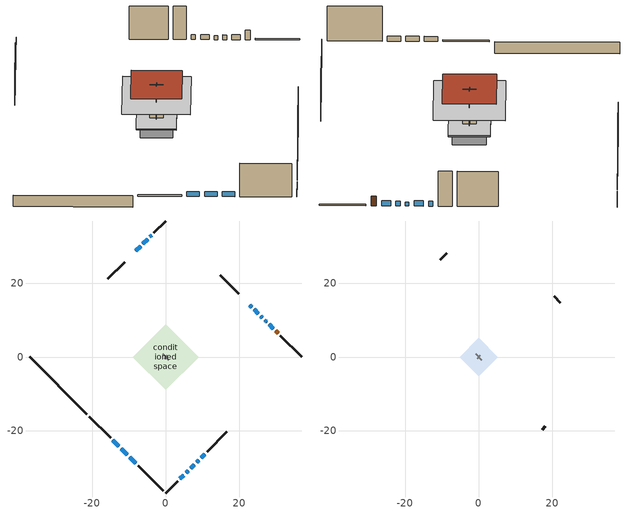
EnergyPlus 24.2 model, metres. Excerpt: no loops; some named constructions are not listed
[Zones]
conditioned space
 floor to garage (Floor1 construction): -5.17,0 0,5.17 5.17,0 0,-5.17 z0.3
 floor adiabatic (AdiabaticFloorConstruction): -8.94,0 0,8.94 8.94,0 0,-8.94 z5.18
 floor foundation (Slab2 construction): -4.21,0 0,4.21 4.21,0 0,-4.21 z-2.13
 wall outside (RimJoist1 construction): -20.77,-16.17 -14.99,-21.95 z0.3:0.61
 wall outside (RimJoist2 construction): 0,36.94 -3.21,33.73 z0.3:0.61
 wall outside (RimJoist3 construction): 36.94,0 31.17,5.78 z0.3:0.61
 wall outside (RimJoist4 construction): 0,-36.94 3.21,-33.73 z0.3:0.61
 wall outside (AdiabaticWallConstruction 1): 30.51,6.43 29.86,7.08 z0.3:2.34
 wall outside (AdiabaticWallConstruction): -14.33,-22.61 -12.7,-24.24 / 27.44,9.51 26.9,10.04 / -12.04,-24.9 -10.41,-26.53 / -9.76,-27.19 -8.12,-28.82 / 23.38,13.56 22.85,14.09 z0.3:1.31; 29.21,7.74 28.09,8.85 / 25.15,11.79 24.04,12.9 z0.3:1.37; 3.87,-33.07 4.87,-32.07 / 6.73,-30.22 7.73,-29.22 / 9.58,-27.36 10.58,-26.36 z0.3:1.22; 5.52,-31.42 6.07,-30.87 / 8.38,-28.56 8.93,-28.01 z0.3:1.34; -3.87,33.07 -4.3,32.64 z0.3:1.1; -4.96,31.99 -6.2,30.74 / -6.86,30.09 -8.1,28.84 z0.3:1.49; 26.25,10.69 25.81,11.13 z0.3:1.13
 wall outside (Wall3 construction): -7.46,-29.48 -0.66,-36.28 z0.3:7.62
 wall outside (Wall4 construction): -11.14,25.8 -15.71,21.24 z0.3:7.62
 wall outside (Wall7 construction): 19.81,17.13 14.76,22.19 z0.3:7.62
 wall outside (Wall8 construction): 11.24,-25.7 16.59,-20.35 z0.3:7.62
 wall foundation (FoundationWall1 construction): -36.94,0 -21.42,-15.52 z-2.13:0.3
 wall to garage (Wall5 construction): 0.86,-0.86 -0.86,0.86 z0.3:7.62
 wall to garage (Wall6 construction): 0.43,0.43 -0.43,-0.43 z0.3:7.62
 window (WindowConstruction): -14.33,-22.61 -12.7,-24.24 z0.3:1.31
 window (WindowConstruction 9): 29.21,7.74 28.09,8.85 z0.3:1.37
 window (WindowConstruction 10): 27.43,9.51 26.91,10.04 z0.3:1.31
 window (WindowConstruction 11): 3.87,-33.07 4.87,-32.07 z0.3:1.22
 window (WindowConstruction 12): 5.52,-31.42 6.07,-30.87 z0.3:1.34
 window (WindowConstruction 13): 6.73,-30.22 7.72,-29.22 z0.3:1.22
 window (WindowConstruction 14): 8.38,-28.56 8.93,-28.02 z0.3:1.34
 window (WindowConstruction 15): 9.58,-27.36 10.58,-26.36 z0.3:1.22
 window (WindowConstruction 1): -12.04,-24.9 -10.41,-26.53 z0.3:1.31
 window (WindowConstruction 2): -9.75,-27.19 -8.12,-28.82 z0.3:1.31
 window (WindowConstruction 3): -3.87,33.07 -4.3,32.64 z0.3:1.1
 window (WindowConstruction 4): -4.96,31.99 -6.2,30.74 z0.3:1.49
 window (WindowConstruction 5): -6.86,30.09 -8.1,28.84 z0.3:1.49
 window (WindowConstruction 6): 26.25,10.69 25.81,11.13 z0.3:1.13
 window (WindowConstruction 7): 25.15,11.79 24.04,12.9 z0.3:1.37
 window (WindowConstruction 8): 23.38,13.56 22.85,14.09 z0.3:1.31
 door (Door): 30.51,6.43 29.86,7.08 z0.3:2.34
 ceiling adiabatic (AdiabaticFloorConstruction): 0,-8.94 8.94,0 0,8.94 -8.94,0 z5.18
 roof outside (Roof1 construction): 0,6.67 -6.67,0 0,-6.67 6.67,0 z7.62
garage
 floor foundation (Slab1 construction): -5.17,0 0,5.17 5.17,0 0,-5.17 z0
 wall outside (Wall1 construction): -8.76,28.18 -10.48,26.46 z0.3:7.62
 wall outside (Wall2 construction): 22.19,14.75 20.47,16.47 z0.3:7.62
 wall outside (Wall9 construction): 17.25,-19.69 18.11,-18.83 z0.3:7.62
[Material] Roughness=Rough; Thermal Absorptance=0.9
Name | Thickness {m} | Conductivity {W/m-K} | Density {kg/m3} | Specific Heat {J/kg-K} | Solar Absorptance | Visible Absorptance
floor covering | 0.0127 | 0.0433444 | 54.468 | 1339.84 | 0.6 | 0.6
floor stud and cavity | 0.1397 | 0.923637 | 92.3553 | 1139.71 | 0.7 | 0.7
gypsum board | 0.0127 | 0.160291 | 801 | 837.4 | 0.6 | 0.6
osb sheathing 0.5 in. 1; osb sheathing 0.5 in. 2 | 0.0127 | 0.115458 | 512.64 | 1214.23 | 0.7 | 0.7
osb sheathing 0.75 in. | 0.01905 | 0.115458 | 512.64 | 1214.23 | 0.7 | 0.7
wall stud and cavity 2 | 0.1397 | 0.335416 | 139.0536 | 1170.24 | 0.7 | 0.7
[Construction]
Floor1 construction Reversed: floor covering, osb sheathing 0.75 in., floor stud and cavity
Wall5 construction Reversed: gypsum board, wall stud and cavity 2, osb sheathing 0.5 in. 1
Wall6 construction Reversed: gypsum board, wall stud and cavity 2, osb sheathing 0.5 in. 2
[EnergyManagementSystem:Program]
unmet_hours_program: Set htg_unmet_hours = 0; Set clg_unmet_hours = 0; Set unit_htg_unmet_hours = 0; If ((DayOfYear >= 1) && (DayOfYear <= 365)); Set unit_htg_unmet_hours = unit_htg_unmet_hours + conditioned_space_htg_unmet_s; If unit_htg_unmet_hours > htg_unmet_hours; Set htg_unmet_hours = unit_htg_unmet_hours; EndIf; EndIf
water_heater_Control: Set water_heater_HPWHSchedOverride = water_heater_T_set; If (water_heater_amb_temp<5.56) || (water_heater_amb_temp>48.89); Set water_heater_UESchedOverride = water_heater_T_set; Set water_heater_LESchedOverride = water_heater_T_set; Else; Set water_heater_UESchedOverride = water_heater_T_set - 9.0; Set water_heater_LESchedOverride = 0; EndIf
water_heater_hpwh_EC_adj: If WarmupFlag == 0; Set dhw_e_cons = water_heater_tank_energy + water_heater_tank_on_cycle_parasitic + water_heater_tank_off_cycle_parasitic + water_heater_coil_energy + water_heater_fan_energy; Set water_heater_hpwh_ec_adj_act = 0.0 * dhw_e_cons / 1; EndIf
water_heater_InletAir: Set water_heater_Tamb_act = water_heater_amb_temp; Set water_heater_RHamb_act = 0; Set water_heater_RHamb_act = water_heater_RHamb_act + (water_heater_amb_rh / 100) / 1; Set water_heater_sens_act = (0 - water_heater_sens_cool - (water_heater_tl + water_heater_fan_pwr)) / 1; Set water_heater_lat_act = (0 - water_heater_lat_cool) / 1
[EnergyManagementSystem:ProgramCallingManager]
component_loads_program_calling_manager: EndOfZoneTimestepAfterZoneReporting; component_loads_program
fridge_schedule_program_calling_manager: BeginZoneTimestepAfterInitHeatBalance; fridge_schedule_program
furnace_supply_fan_disaggregate_program_calling_manager: EndOfSystemTimestepBeforeHVACReporting; furnace_supply_fan_disaggregate_program
infil_program_calling_manager: BeginZoneTimestepAfterInitHeatBalance; infil_program
natural_vent_program_calling_manager: BeginZoneTimestepAfterInitHeatBalance; natural_vent_program
total_airflows_program_calling_manager: EndOfZoneTimestepAfterZoneReporting; total_airflows_program
total_loads_program_calling_manager: EndOfZoneTimestepAfterZoneReporting; total_loads_program
unmet_hours_program_calling_manager: EndOfZoneTimestepBeforeZoneReporting; unmet_hours_program
water_heater_hpwh_EC_adj_ProgramManager: EndOfSystemTimestepBeforeHVACReporting; water_heater_hpwh_EC_adj
water_heater_ProgramManager: InsideHVACSystemIterationLoop; water_heater_Control; water_heater_InletAir
[EnergyManagementSystem:OutputVariable]
Name | EMS Variable | Type of Data in Variable | Update Frequency | EMS Program or Subroutine | Units
furnace supply fan disaggregate htg primary | furnace_supply_fan_primary_htg | Summed | SystemTimestep | furnace_supply_fan_disaggregate_program | J
loads_htg_tot_peakload_outvar; loads_htg_tot_annual_outvar; loads_htg_tot_timeseries_outvar | loads_htg_tot | Summed | ZoneTimestep | total_loads_program | J
loads_clg_tot_peakload_outvar; loads_clg_tot_annual_outvar; loads_clg_tot_timeseries_outvar | loads_clg_tot | Summed | ZoneTimestep | total_loads_program | J
htg_unmet_hours_annual_outvar; htg_unmet_hours_timeseries_outvar | htg_unmet_hours | Summed | ZoneTimestep | unmet_hours_program | hr
clg_unmet_hours_annual_outvar; clg_unmet_hours_timeseries_outvar | clg_unmet_hours | Summed | ZoneTimestep | unmet_hours_program | hr
loads_htg_roofs_annual_outvar; loads_htg_roofs_timeseries_outvar | loads_htg_roofs | Summed | ZoneTimestep | component_loads_program | J
loads_htg_ceilings_annual_outvar; loads_htg_ceilings_timeseries_outvar | loads_htg_ceilings | Summed | ZoneTimestep | component_loads_program | J
loads_htg_walls_annual_outvar; loads_htg_walls_timeseries_outvar | loads_htg_walls | Summed | ZoneTimestep | component_loads_program | J
loads_htg_rim_joists_annual_outvar; loads_htg_rim_joists_timeseries_outvar | loads_htg_rim_joists | Summed | ZoneTimestep | component_loads_program | J
loads_htg_foundation_walls_annual_outvar; loads_htg_foundation_walls_timeseries_outvar | loads_htg_foundation_walls | Summed | ZoneTimestep | component_loads_program | J
loads_htg_doors_annual_outvar; loads_htg_doors_timeseries_outvar | loads_htg_doors | Summed | ZoneTimestep | component_loads_program | J
loads_htg_windows_conduction_annual_outvar; loads_htg_windows_conduction_timeseries_outvar | loads_htg_windows_conduction | Summed | ZoneTimestep | component_loads_program | J
loads_htg_windows_solar_annual_outvar; loads_htg_windows_solar_timeseries_outvar | loads_htg_windows_solar | Summed | ZoneTimestep | component_loads_program | J
loads_htg_skylights_conduction_annual_outvar; loads_htg_skylights_conduction_timeseries_outvar | loads_htg_skylights_conduction | Summed | ZoneTimestep | component_loads_program | J
loads_htg_skylights_solar_annual_outvar; loads_htg_skylights_solar_timeseries_outvar | loads_htg_skylights_solar | Summed | ZoneTimestep | component_loads_program | J
loads_htg_floors_annual_outvar; loads_htg_floors_timeseries_outvar | loads_htg_floors | Summed | ZoneTimestep | component_loads_program | J
loads_htg_slabs_annual_outvar; loads_htg_slabs_timeseries_outvar | loads_htg_slabs | Summed | ZoneTimestep | component_loads_program | J
loads_htg_internal_mass_annual_outvar; loads_htg_internal_mass_timeseries_outvar | loads_htg_internal_mass | Summed | ZoneTimestep | component_loads_program | J
loads_htg_infil_annual_outvar; loads_htg_infil_timeseries_outvar | loads_htg_infil | Summed | ZoneTimestep | component_loads_program | J
loads_htg_natvent_annual_outvar; loads_htg_natvent_timeseries_outvar | loads_htg_natvent | Summed | ZoneTimestep | component_loads_program | J
loads_htg_mechvent_annual_outvar; loads_htg_mechvent_timeseries_outvar | loads_htg_mechvent | Summed | ZoneTimestep | component_loads_program | J
loads_htg_whf_annual_outvar; loads_htg_whf_timeseries_outvar | loads_htg_whf | Summed | ZoneTimestep | component_loads_program | J
loads_htg_ducts_annual_outvar; loads_htg_ducts_timeseries_outvar | loads_htg_ducts | Summed | ZoneTimestep | component_loads_program | J
loads_htg_intgains_annual_outvar; loads_htg_intgains_timeseries_outvar | loads_htg_intgains | Summed | ZoneTimestep | component_loads_program | J
loads_htg_lighting_annual_outvar; loads_htg_lighting_timeseries_outvar | loads_htg_lighting | Summed | ZoneTimestep | component_loads_program | J
loads_clg_roofs_annual_outvar; loads_clg_roofs_timeseries_outvar | loads_clg_roofs | Summed | ZoneTimestep | component_loads_program | J
loads_clg_ceilings_annual_outvar; loads_clg_ceilings_timeseries_outvar | loads_clg_ceilings | Summed | ZoneTimestep | component_loads_program | J
loads_clg_walls_annual_outvar; loads_clg_walls_timeseries_outvar | loads_clg_walls | Summed | ZoneTimestep | component_loads_program | J
loads_clg_rim_joists_annual_outvar; loads_clg_rim_joists_timeseries_outvar | loads_clg_rim_joists | Summed | ZoneTimestep | component_loads_program | J
loads_clg_foundation_walls_annual_outvar; loads_clg_foundation_walls_timeseries_outvar | loads_clg_foundation_walls | Summed | ZoneTimestep | component_loads_program | J
loads_clg_doors_annual_outvar; loads_clg_doors_timeseries_outvar | loads_clg_doors | Summed | ZoneTimestep | component_loads_program | J
loads_clg_windows_conduction_annual_outvar; loads_clg_windows_conduction_timeseries_outvar | loads_clg_windows_conduction | Summed | ZoneTimestep | component_loads_program | J
loads_clg_windows_solar_annual_outvar; loads_clg_windows_solar_timeseries_outvar | loads_clg_windows_solar | Summed | ZoneTimestep | component_loads_program | J
loads_clg_skylights_conduction_annual_outvar; loads_clg_skylights_conduction_timeseries_outvar | loads_clg_skylights_conduction | Summed | ZoneTimestep | component_loads_program | J
loads_clg_skylights_solar_annual_outvar; loads_clg_skylights_solar_timeseries_outvar | loads_clg_skylights_solar | Summed | ZoneTimestep | component_loads_program | J
loads_clg_floors_annual_outvar; loads_clg_floors_timeseries_outvar | loads_clg_floors | Summed | ZoneTimestep | component_loads_program | J
loads_clg_slabs_annual_outvar; loads_clg_slabs_timeseries_outvar | loads_clg_slabs | Summed | ZoneTimestep | component_loads_program | J
loads_clg_internal_mass_annual_outvar; loads_clg_internal_mass_timeseries_outvar | loads_clg_internal_mass | Summed | ZoneTimestep | component_loads_program | J
loads_clg_infil_annual_outvar; loads_clg_infil_timeseries_outvar | loads_clg_infil | Summed | ZoneTimestep | component_loads_program | J
loads_clg_natvent_annual_outvar; loads_clg_natvent_timeseries_outvar | loads_clg_natvent | Summed | ZoneTimestep | component_loads_program | J
loads_clg_mechvent_annual_outvar; loads_clg_mechvent_timeseries_outvar | loads_clg_mechvent | Summed | ZoneTimestep | component_loads_program | J
loads_clg_whf_annual_outvar; loads_clg_whf_timeseries_outvar | loads_clg_whf | Summed | ZoneTimestep | component_loads_program | J
loads_clg_ducts_annual_outvar; loads_clg_ducts_timeseries_outvar | loads_clg_ducts | Summed | ZoneTimestep | component_loads_program | J
loads_clg_intgains_annual_outvar; loads_clg_intgains_timeseries_outvar | loads_clg_intgains | Summed | ZoneTimestep | component_loads_program | J
loads_clg_lighting_annual_outvar; loads_clg_lighting_timeseries_outvar | loads_clg_lighting | Summed | ZoneTimestep | component_loads_program | J
total_infil_flow_rate_timeseries_outvar | total_infil_flow_rate | Averaged | ZoneTimestep | total_airflows_program | m^3/s
total_mechvent_flow_rate_timeseries_outvar | total_mechvent_flow_rate | Averaged | ZoneTimestep | total_airflows_program | m^3/s
total_natvent_flow_rate_timeseries_outvar | total_natvent_flow_rate | Averaged | ZoneTimestep | total_airflows_program | m^3/s
total_whf_flow_rate_timeseries_outvar | total_whf_flow_rate | Averaged | ZoneTimestep | total_airflows_program | m^3/s
[Schedule:Day:Interval]
general water use schedule day: No, 01:00, 0.315068, 03:00, 0.287671, 04:00, 0.342466, 05:00, 0.369863, 06:00, 0.520548, 07:00, 0.60274, 08:00, 0.534247, 10:00, 0.506849, 11:00, 0.465753, 14:00, 0.479452, 15:00, 0.534247, 16:00, 0.589041, 17:00, 0.69863, 18:00, 0.876712, 19:00, 0.890411, 20:00, 0.986301, 21:00, 1, 22:00, 0.863014, 23:00, 0.616438, 24:00, 0.465753
general water use schedule default day; freezer schedule default day; cooling season schedule day; cooling season schedule day 2; cooling season schedule default day; exterior lighting schedule default day; natural vent schedule default day: No, 24:00, 0
freezer schedule day; freezer schedule day 6: No, 01:00, 0.610949, 02:00, 0.595675, 03:00, 0.580401, 04:00, 0.565128, 06:00, 0.549854, 07:00, 0.580401, 08:00, 0.610949, 10:00, 0.626223, 12:00, 0.610949, 15:00, 0.641496, 16:00, 0.626223, 17:00, 0.672044, 18:00, 0.733139, 19:00, 0.763686, 20:00, 0.733139, 21:00, 0.717865, 22:00, 0.702591, 23:00, 0.672044, 24:00, 0.626223
freezer schedule day 1: No, 01:00, 0.609489, 02:00, 0.594252, 03:00, 0.579015, 04:00, 0.563777, 06:00, 0.54854, 07:00, 0.579015, 08:00, 0.609489, 10:00, 0.624726, 12:00, 0.609489, 15:00, 0.639964, 16:00, 0.624726, 17:00, 0.670438, 18:00, 0.731387, 19:00, 0.761861, 20:00, 0.731387, 21:00, 0.71615, 22:00, 0.700912, 23:00, 0.670438, 24:00, 0.624726
freezer schedule day 2: No, 01:00, 0.791241, 02:00, 0.77146, 03:00, 0.751679, 04:00, 0.731898, 06:00, 0.712117, 07:00, 0.751679, 08:00, 0.791241, 10:00, 0.811022, 12:00, 0.791241, 15:00, 0.830803, 16:00, 0.811022, 17:00, 0.870365, 18:00, 0.949489, 19:00, 0.989051, 20:00, 0.949489, 21:00, 0.929708, 22:00, 0.909927, 23:00, 0.870365, 24:00, 0.811022
freezer schedule day 3: No, 01:00, 0.8, 02:00, 0.78, 03:00, 0.76, 04:00, 0.74, 06:00, 0.72, 07:00, 0.76, 08:00, 0.8, 10:00, 0.82, 12:00, 0.8, 15:00, 0.84, 16:00, 0.82, 17:00, 0.88, 18:00, 0.96, 19:00, 1, 20:00, 0.96, 21:00, 0.94, 22:00, 0.92, 23:00, 0.88, 24:00, 0.82
freezer schedule day 4: No, 01:00, 0.679562, 02:00, 0.662573, 03:00, 0.645584, 04:00, 0.628595, 06:00, 0.611606, 07:00, 0.645584, 08:00, 0.679562, 10:00, 0.696551, 12:00, 0.679562, 15:00, 0.71354, 16:00, 0.696551, 17:00, 0.747518, 18:00, 0.815474, 19:00, 0.849453, 20:00, 0.815474, 21:00, 0.798485, 22:00, 0.781496, 23:00, 0.747518, 24:00, 0.696551
freezer schedule day 5: No, 01:00, 0.675182, 02:00, 0.658303, 03:00, 0.641423, 04:00, 0.624544, 06:00, 0.607664, 07:00, 0.641423, 08:00, 0.675182, 10:00, 0.692062, 12:00, 0.675182, 15:00, 0.708942, 16:00, 0.692062, 17:00, 0.742701, 18:00, 0.810219, 19:00, 0.843978, 20:00, 0.810219, 21:00, 0.793339, 22:00, 0.77646, 23:00, 0.742701, 24:00, 0.692062
cooling season schedule day 1; natural vent schedule day: No, 24:00, 1
exterior lighting schedule day: No, 01:00, 0.566667, 03:00, 0.524167, 05:00, 0.495833, 06:00, 0.5525, 07:00, 0.623333, 08:00, 0.580833, 09:00, 0.439167, 10:00, 0.354167, 12:00, 0.34, 13:00, 0.354167, 14:00, 0.396667, 15:00, 0.425, 16:00, 0.495833, 17:00, 0.623333, 18:00, 0.793333, 19:00, 0.906667, 20:00, 0.963333, 21:00, 0.991667, 22:00, 0.920833, 23:00, 0.793333, 24:00, 0.665833
exterior lighting schedule day 1: No, 01:00, 0.528571, 03:00, 0.488929, 05:00, 0.4625, 06:00, 0.515357, 07:00, 0.581429, 08:00, 0.541786, 09:00, 0.409643, 10:00, 0.330357, 12:00, 0.317143, 13:00, 0.330357, 14:00, 0.37, 15:00, 0.396429, 16:00, 0.4625, 17:00, 0.581429, 18:00, 0.74, 19:00, 0.845714, 20:00, 0.898571, 21:00, 0.925, 22:00, 0.858929, 23:00, 0.74, 24:00, 0.621071
exterior lighting schedule day 10: No, 01:00, 0.552381, 03:00, 0.510952, 05:00, 0.483333, 06:00, 0.538571, 07:00, 0.607619, 08:00, 0.56619, 09:00, 0.428095, 10:00, 0.345238, 12:00, 0.331429, 13:00, 0.345238, 14:00, 0.386667, 15:00, 0.414286, 16:00, 0.483333, 17:00, 0.607619, 18:00, 0.773333, 19:00, 0.88381, 20:00, 0.939048, 21:00, 0.966667, 22:00, 0.897619, 23:00, 0.773333, 24:00, 0.649048
exterior lighting schedule day 11: No, 01:00, 0.571429, 03:00, 0.528571, 05:00, 0.5, 06:00, 0.557143, 07:00, 0.628571, 08:00, 0.585714, 09:00, 0.442857, 10:00, 0.357143, 12:00, 0.342857, 13:00, 0.357143, 14:00, 0.4, 15:00, 0.428571, 16:00, 0.5, 17:00, 0.628571, 18:00, 0.8, 19:00, 0.914286, 20:00, 0.971429, 21:00, 1, 22:00, 0.928571, 23:00, 0.8, 24:00, 0.671429
exterior lighting schedule day 2: No, 01:00, 0.485714, 03:00, 0.449286, 05:00, 0.425, 06:00, 0.473571, 07:00, 0.534286, 08:00, 0.497857, 09:00, 0.376429, 10:00, 0.303571, 12:00, 0.291429, 13:00, 0.303571, 14:00, 0.34, 15:00, 0.364286, 16:00, 0.425, 17:00, 0.534286, 18:00, 0.68, 19:00, 0.777143, 20:00, 0.825714, 21:00, 0.85, 22:00, 0.789286, 23:00, 0.68, 24:00, 0.570714
exterior lighting schedule day 3: No, 01:00, 0.442857, 03:00, 0.409643, 05:00, 0.3875, 06:00, 0.431786, 07:00, 0.487143, 08:00, 0.453929, 09:00, 0.343214, 10:00, 0.276786, 12:00, 0.265714, 13:00, 0.276786, 14:00, 0.31, 15:00, 0.332143, 16:00, 0.3875, 17:00, 0.487143, 18:00, 0.62, 19:00, 0.708571, 20:00, 0.752857, 21:00, 0.775, 22:00, 0.719643, 23:00, 0.62, 24:00, 0.520357
exterior lighting schedule day 4: No, 01:00, 0.4, 03:00, 0.37, 05:00, 0.35, 06:00, 0.39, 07:00, 0.44, 08:00, 0.41, 09:00, 0.31, 10:00, 0.25, 12:00, 0.24, 13:00, 0.25, 14:00, 0.28, 15:00, 0.3, 16:00, 0.35, 17:00, 0.44, 18:00, 0.56, 19:00, 0.64, 20:00, 0.68, 21:00, 0.7, 22:00, 0.65, 23:00, 0.56, 24:00, 0.47
exterior lighting schedule day 5: No, 01:00, 0.380952, 03:00, 0.352381, 05:00, 0.333333, 06:00, 0.371429, 07:00, 0.419048, 08:00, 0.390476, 09:00, 0.295238, 10:00, 0.238095, 12:00, 0.228571, 13:00, 0.238095, 14:00, 0.266667, 15:00, 0.285714, 16:00, 0.333333, 17:00, 0.419048, 18:00, 0.533333, 19:00, 0.609524, 20:00, 0.647619, 21:00, 0.666667, 22:00, 0.619048, 23:00, 0.533333, 24:00, 0.447619
exterior lighting schedule day 6: No, 01:00, 0.390476, 03:00, 0.36119, 05:00, 0.341667, 06:00, 0.380714, 07:00, 0.429524, 08:00, 0.400238, 09:00, 0.302619, 10:00, 0.244048, 12:00, 0.234286, 13:00, 0.244048, 14:00, 0.273333, 15:00, 0.292857, 16:00, 0.341667, 17:00, 0.429524, 18:00, 0.546667, 19:00, 0.624762, 20:00, 0.66381, 21:00, 0.683333, 22:00, 0.634524, 23:00, 0.546667, 24:00, 0.45881
exterior lighting schedule day 7: No, 01:00, 0.419048, 03:00, 0.387619, 05:00, 0.366667, 06:00, 0.408571, 07:00, 0.460952, 08:00, 0.429524, 09:00, 0.324762, 10:00, 0.261905, 12:00, 0.251429, 13:00, 0.261905, 14:00, 0.293333, 15:00, 0.314286, 16:00, 0.366667, 17:00, 0.460952, 18:00, 0.586667, 19:00, 0.670476, 20:00, 0.712381, 21:00, 0.733333, 22:00, 0.680952, 23:00, 0.586667, 24:00, 0.492381
exterior lighting schedule day 8: No, 01:00, 0.466667, 03:00, 0.431667, 05:00, 0.408333, 06:00, 0.455, 07:00, 0.513333, 08:00, 0.478333, 09:00, 0.361667, 10:00, 0.291667, 12:00, 0.28, 13:00, 0.291667, 14:00, 0.326667, 15:00, 0.35, 16:00, 0.408333, 17:00, 0.513333, 18:00, 0.653333, 19:00, 0.746667, 20:00, 0.793333, 21:00, 0.816667, 22:00, 0.758333, 23:00, 0.653333, 24:00, 0.548333
exterior lighting schedule day 9: No, 01:00, 0.509524, 03:00, 0.47131, 05:00, 0.445833, 06:00, 0.496786, 07:00, 0.560476, 08:00, 0.522262, 09:00, 0.394881, 10:00, 0.318452, 12:00, 0.305714, 13:00, 0.318452, 14:00, 0.356667, 15:00, 0.382143, 16:00, 0.445833, 17:00, 0.560476, 18:00, 0.713333, 19:00, 0.815238, 20:00, 0.86619, 21:00, 0.891667, 22:00, 0.827976, 23:00, 0.713333, 24:00, 0.59869
[Schedule:Week:Daily]
cooling season schedule Week Rule - Jan1-May26: cooling season schedule day, cooling season schedule day, cooling season schedule day, cooling season schedule day, cooling season schedule day, cooling season schedule day, cooling season schedule day, cooling season schedule default day, cooling season schedule default day, cooling season schedule default day, cooling season schedule default day, cooling season schedule default day
cooling season schedule Week Rule - May27-Jun2: cooling season schedule day, cooling season schedule day, cooling season schedule day, cooling season schedule day, cooling season schedule day, cooling season schedule day 1, cooling season schedule day 1, cooling season schedule default day, cooling season schedule default day, cooling season schedule default day, cooling season schedule default day, cooling season schedule default day
cooling season schedule Week Rule - Jun3-Sep29: cooling season schedule day 1, cooling season schedule day 1, cooling season schedule day 1, cooling season schedule day 1, cooling season schedule day 1, cooling season schedule day 1, cooling season schedule day 1, cooling season schedule default day, cooling season schedule default day, cooling season schedule default day, cooling season schedule default day, cooling season schedule default day
cooling season schedule Week Rule - Sep30-Oct6: cooling season schedule day 1, cooling season schedule day 2, cooling season schedule day 2, cooling season schedule day 2, cooling season schedule day 2, cooling season schedule day 2, cooling season schedule day 2, cooling season schedule default day, cooling season schedule default day, cooling season schedule default day, cooling season schedule default day, cooling season schedule default day
cooling season schedule Week Rule - Oct7-Dec31: cooling season schedule day 2, cooling season schedule day 2, cooling season schedule day 2, cooling season schedule day 2, cooling season schedule day 2, cooling season schedule day 2, cooling season schedule day 2, cooling season schedule default day, cooling season schedule default day, cooling season schedule default day, cooling season schedule default day, cooling season schedule default day
natural vent schedule Week Rule - Jan1-Jan6: natural vent schedule day, natural vent schedule day, natural vent schedule default day, natural vent schedule day, natural vent schedule default day, natural vent schedule day, natural vent schedule default day, natural vent schedule default day, natural vent schedule default day, natural vent schedule default day, natural vent schedule default day, natural vent schedule default day
natural vent schedule Week Rule - Jan7-Dec31: natural vent schedule default day, natural vent schedule day, natural vent schedule default day, natural vent schedule day, natural vent schedule default day, natural vent schedule day, natural vent schedule default day, natural vent schedule default day, natural vent schedule default day, natural vent schedule default day, natural vent schedule default day, natural vent schedule default day
[Schedule:Year]
cooling season schedule: cooling season schedule Week Rule - Jan1-May26, 1, 1, 5, 26, cooling season schedule Week Rule - May27-Jun2, 5, 27, 6, 2, cooling season schedule Week Rule - Jun3-Sep29, 6, 3, 9, 29, cooling season schedule Week Rule - Sep30-Oct6, 9, 30, 10, 6, cooling season schedule Week Rule - Oct7-Dec31, 10, 7, 12, 31
natural vent schedule: natural vent schedule Week Rule - Jan1-Jan6, 1, 1, 1, 6, natural vent schedule Week Rule - Jan7-Dec31, 1, 7, 12, 31
